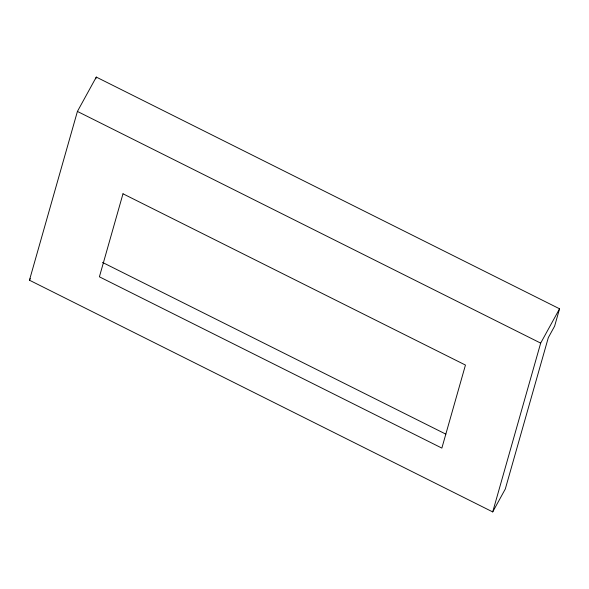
<?xml version="1.0" encoding="UTF-8"?>
<svg xmlns="http://www.w3.org/2000/svg" width="589" height="589" viewBox="0 0 589 589"><rect width="100%" height="100%" fill="white"/><g stroke="black" fill="none" stroke-linecap="round" stroke-linejoin="round"><path stroke-width="0.88" d="M29.45 280.209L77.417 111.424L96.287 77.085L559.55 308.791L554.61 326.173L548.322 337.622L505.296 489.025L492.713 511.915L29.45 280.209L30.319 278.634M95.793 78.823L96.287 77.085M492.713 511.915L540.673 343.122L559.55 308.791M77.417 111.424L540.673 343.122M102.493 262.407L445.851 434.145M122.991 193.781L99.401 276.808L441.86 448.096L465.457 365.062L122.991 193.781"/></g></svg>
